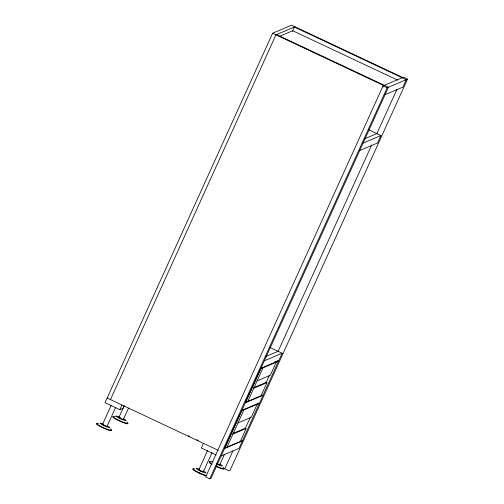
<?xml version="1.0" encoding="UTF-8"?>
<svg xmlns="http://www.w3.org/2000/svg" width="504" height="504" viewBox="0 0 504 504"><rect width="100%" height="100%" fill="white"/><g stroke="black" fill="none" stroke-linecap="round" stroke-linejoin="round"><path stroke-width="0.76" d="M402.778 77.522L291.627 25.2L272.607 33.245L105.027 402.683L119.845 409.658L123.014 408.316L124.223 405.657M110.471 399.596L275.946 34.814L294.96 26.769M107.024 426.397L102.564 424.362L111.195 405.329M102.703 427.745L102.866 427.379M107.031 426.384L115.7 407.289M119.845 409.658L121.955 405.002M292.44 31.311L294.393 27.008L402.205 77.761M128.533 408.127L123.385 419.467L121.319 418.83L118.919 417.444L124.034 406.167M203.465 443.369L201.354 448.024L216.178 454.999M212.026 452.63L203.358 471.731L201.298 471.089L198.891 469.709L207.528 450.677M199.03 473.086L199.193 472.727M232.911 450.904L224.79 468.808L228.866 470.73L230.133 470.194L407.516 79.153L403.439 77.238L383.09 85.844L205.714 476.879L209.784 478.8L211.056 478.264L388.439 87.23L276.513 34.574M383.109 86.997L383.758 85.567L272.607 33.245M209.784 478.8L387.166 87.765L407.516 79.153M227.021 447.13L243.911 409.891M247.798 401.323L263.006 367.807L261.645 367.17M217.067 463.907L219.713 464.82L224.545 454.173M278.019 351.527L371.637 145.095M376.847 133.661L397.007 89.227M250.507 416.972L245.442 428.142L232.892 433.453M269.293 375.568L266.219 382.334L253.669 387.645M240.269 441.529L246.179 428.495L232.936 434.095M257.16 404.284L251.25 417.318L238.001 422.925M261.047 395.722L266.962 382.687L265.602 382.045M278.473 361.267L263.264 394.783L245.58 402.261L260.782 368.745L278.473 361.267L277.112 360.625M269.608 347.294L282.133 353.247L278.756 360.694L260.946 368.229M368.355 129.616L380.911 135.557L377.527 143.004L359.717 150.538M102.564 424.362L103.112 424.368M198.891 469.709L199.445 469.709M219.713 464.814L219.372 464.417M279.115 36.483L292.698 30.738L397.681 80.149M385.056 94.676L402.872 87.142L406.249 79.695L402.173 77.773M364.707 138.764L376.866 133.623M363.094 143.092L380.911 135.557M265.948 356.448L278.12 351.301M264.323 360.782L282.133 353.247M257.09 380.841L270.339 375.241L276.255 362.206L274.894 361.563M253.714 388.294L266.962 382.687M245.234 402.866L263.044 395.325L259.667 402.778L241.851 410.313M224.57 448.472L242.38 440.937L239.003 448.384L221.193 455.918M113.079 416.443L116.424 416.191M209.406 461.784L212.757 461.538A5.273 0.649 24.4 0 0 212.984 462.004M119.908 417.589L120.437 417.784M103.648 425.527L104 425.685M199.981 470.868L200.334 471.032M383.09 85.844L387.166 87.765M188.357 435.746L189.775 436.414M196.869 439.753L198.286 440.42M107.138 398.028L218.289 450.343M123.039 419.07L123.417 419.404M123.178 418.673A5.273 0.649 24.4 0 1 124.866 420.531A5.273 0.649 24.4 0 1 117.243 417.091A5.273 0.649 24.4 0 1 119.498 417.01M126.624 422.012A8.24 1.021 24.4 0 1 121.18 421.35A8.24 1.021 24.4 0 1 113.658 416.417M127.808 423.517A8.24 1.021 24.4 0 1 120.034 421.275A8.24 1.021 24.4 0 1 112.915 416.802M110.269 428.935A8.24 1.021 24.4 0 1 108.99 429.862A8.24 1.021 24.4 0 1 98.841 425.288A8.24 1.021 24.4 0 1 98.349 423.555M111.019 429.956A8.24 1.021 24.4 0 1 103.679 428.192A8.24 1.021 24.4 0 1 97.14 423.7M107.888 426.164A5.273 0.649 24.4 0 1 107.925 427.272A5.273 0.649 24.4 0 1 100.661 423.851A5.273 0.649 24.4 0 1 103.144 423.933M206.243 475.48A8.24 1.021 24.4 0 1 195.659 470.912A8.24 1.021 24.4 0 1 194.676 468.903M206.079 475.839A8.24 1.021 24.4 0 1 196.289 471.712A8.24 1.021 24.4 0 1 193.467 469.041M203.156 470.931A5.273 0.649 24.4 0 1 204.844 472.79A5.273 0.649 24.4 0 1 197.215 469.35A5.273 0.649 24.4 0 1 199.477 469.274M222.951 467.359A8.24 1.021 24.4 0 1 223.348 468.733A8.24 1.021 24.4 0 1 216.197 466.106M212.014 463.989A8.24 1.021 24.4 0 1 209.985 461.765M224.141 468.859A8.24 1.021 24.4 0 1 216.033 466.465M211.85 464.348A8.24 1.021 24.4 0 1 209.242 462.143M219.511 464.014A5.273 0.649 24.4 0 1 222.094 466.024A5.273 0.649 24.4 0 1 216.689 464.108M241.693 410.829L224.803 448.069L242.487 440.591L259.384 403.345L241.693 410.829"/></g></svg>
